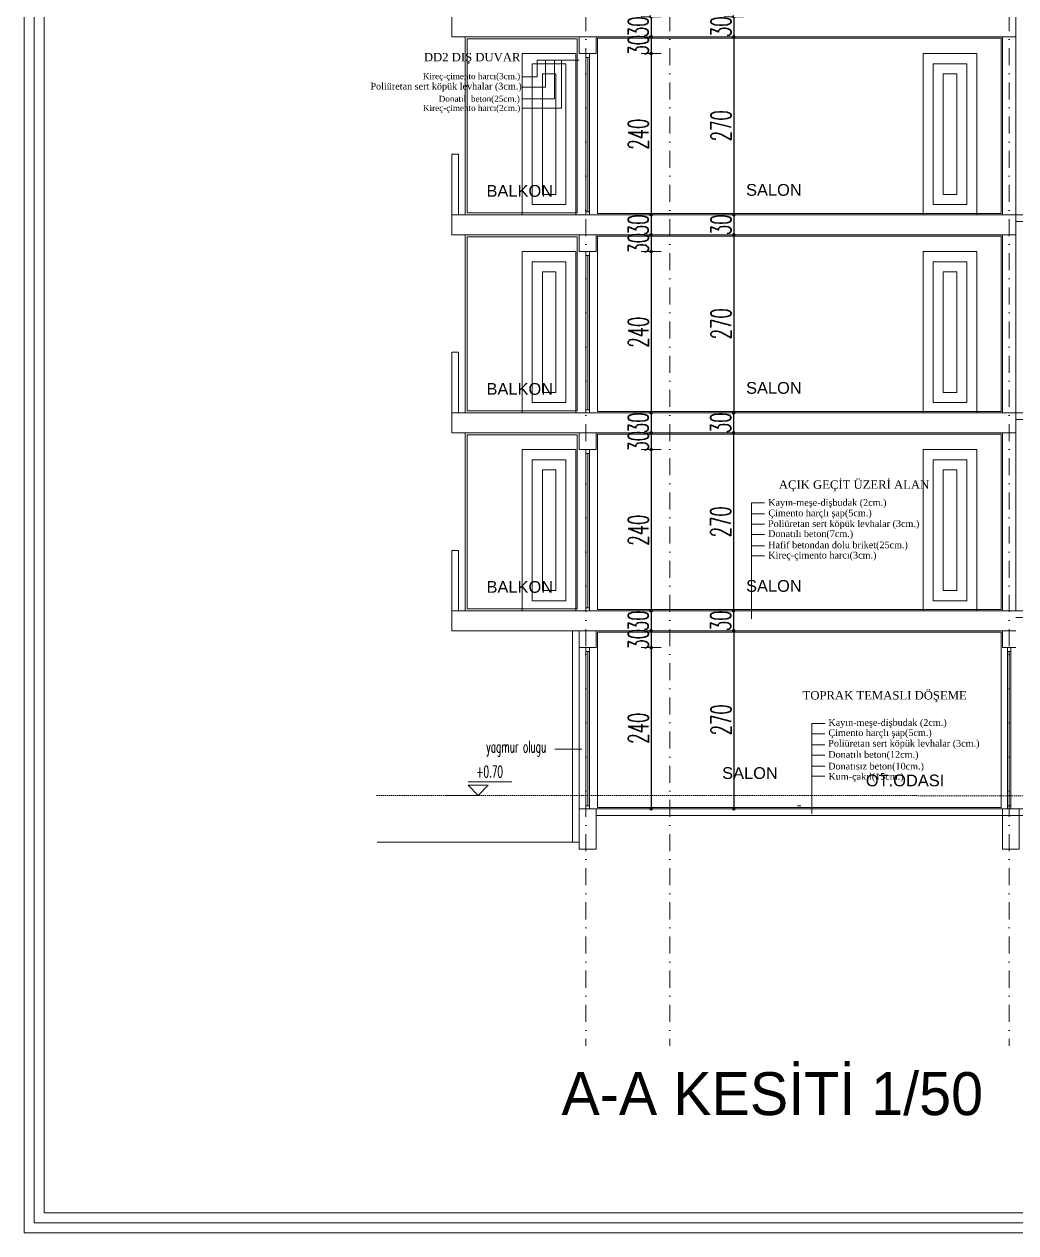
# Model space of a CAD drawing. Header units: millimetres. Extents: x -16104 to 67872, y -88009 to 12107.
# Drawn here: x 39122 to 40598, y -8330 to -6530 of the extents above; entities that cross this region are included whole.
import ezdxf

# ---------------------------------------------------------------- set-up
doc = ezdxf.new("R2010")
doc.units = ezdxf.units.MM
doc.linetypes.add('ACAD_ISO07W100', pattern=[3, 0, -3])
doc.linetypes.add('DASHDOTX2', pattern=[50.8, 25.4, -12.7, 0, -12.7])
doc.layers.get('0').update_dxf_attribs({"color": 241})
doc.layers.add('c05', color=32, linetype='Continuous', lineweight=13)
doc.layers.add('TARAMA', color=8, linetype='Continuous', lineweight=15)
doc.styles.add('DIM', font='Txttw.shx', dxfattribs={"width": 0.6})
doc.styles.add('OLCU', font='simplex.shx', dxfattribs={"width": 0.6, "height": 1400})
doc.styles.add('ÖLÇÜ', font='times.ttf', dxfattribs={"height": 15})
doc.styles.add('ÖLÇÜ-50', font='comic.ttf', dxfattribs={"height": 12.5})
doc.dimstyles.new('50', dxfattribs={"dimscale": 0, "dimtxt": 30, "dimasz": 1, "dimexe": 0, "dimexo": 2, "dimgap": 4, "dimtad": 1, "dimdec": 0, "dimzin": 0, "dimdsep": 46, "dimtxsty": 'DIM', "dimblk1": 'DOT', "dimblk2": 'DOT', "dimsah": 1, "dimcen": 1.5, "dimdle": 3, "dimse1": 1, "dimse2": 1, "dimclrd": 256, "dimclre": 9, "dimclrt": 256, "dimadec": 0, "dimazin": 0, "dimtfac": 0.24, "dimtdec": 0, "dimtix": 1, "dimtmove": 2, "dimatfit": 3, "dimldrblk": 'DOT', "dimfxl": 0, "dimtolj": 1, "dimtzin": 15, "dimarcsym": 0})

# ---------------------------------------------------------------- blocks, each defined once
blk = doc.blocks.new('DOT')
for p, q in [((-2, 0), (0, 0)), ((0, 15), (0, -15)), ((2, 0), (0, 0))]:
    blk.add_line(p, q)
blk.add_circle((0, 0), 2)
blk = doc.blocks.new('*D1181')
at = {"layer": 'Defpoints', "color": 0, "transparency": 16777216}
for p in [(40055, -6518.5), (40055, -6548.5), (40055, -6548.5)]:
    blk.add_point(p, dxfattribs=at)
at = {"layer": 'TARAMA', "lineweight": -2, "transparency": 16777216}
for p, q in [((40055, -6517.5), (40055, -6516.5)), ((40055, -6518.5), (40055, -6548.5)), ((40055, -6549.5), (40055, -6550.5))]:
    blk.add_line(p, q, dxfattribs=at)
for p, rotation in [((40055, -6518.5), 270), ((40055, -6548.5), 90)]:
    blk.add_blockref('DOT', p, dxfattribs=dict(at, rotation=rotation))
at = {"layer": 'TARAMA', "transparency": 16777216, "insert": (40036, -6533.5), "char_height": 30, "attachment_point": 5, "rotation": 90, "style": 'DIM'}
blk.add_mtext('\\A1;30', dxfattribs=at)
blk = doc.blocks.new('*D1223')
at = {"layer": 'Defpoints', "color": 0, "transparency": 16777216}
for p in [(39973.2, -6548.5), (39973.2, -6573.5), (40055.2, -6573.5)]:
    blk.add_point(p, dxfattribs=at)
at = {"layer": 'TARAMA', "lineweight": -2, "transparency": 16777216}
for p, q in [((40055.2, -6547.5), (40055.2, -6546.5)), ((40055.2, -6548.5), (40055.2, -6573.5)), ((40055.2, -6574.5), (40055.2, -6575.5))]:
    blk.add_line(p, q, dxfattribs=at)
for p, rotation in [((40055.2, -6548.5), 270), ((40055.2, -6573.5), 90)]:
    blk.add_blockref('DOT', p, dxfattribs=dict(at, rotation=rotation))
at = {"layer": 'TARAMA', "transparency": 16777216, "insert": (40036.2, -6561), "char_height": 30, "attachment_point": 5, "rotation": 90, "style": 'DIM'}
blk.add_mtext('\\A1;30', dxfattribs=at)
blk = doc.blocks.new('*D1182')
at = {"layer": 'Defpoints', "color": 0, "transparency": 16777216}
for p in [(40053.2, -6573.5), (40053.2, -6813.5), (40055.2, -6813.5)]:
    blk.add_point(p, dxfattribs=at)
at = {"layer": 'TARAMA', "lineweight": -2, "transparency": 16777216}
blk.add_line((40055.2, -6574.5), (40055.2, -6812.5), dxfattribs=at)
for p, rotation in [((40055.2, -6573.5), 90), ((40055.2, -6813.5), 270)]:
    blk.add_blockref('DOT', p, dxfattribs=dict(at, rotation=rotation))
at = {"layer": 'TARAMA', "transparency": 16777216, "insert": (40036.2, -6693.5), "char_height": 30, "attachment_point": 5, "rotation": 90, "style": 'DIM'}
blk.add_mtext('\\A1;240', dxfattribs=at)
blk = doc.blocks.new('*D1185')
at = {"layer": 'Defpoints', "color": 0, "transparency": 16777216}
for p in [(40055, -6813.5), (40055, -6843.5), (40055, -6843.5)]:
    blk.add_point(p, dxfattribs=at)
at = {"layer": 'TARAMA', "lineweight": -2, "transparency": 16777216}
for p, q in [((40055, -6812.5), (40055, -6811.5)), ((40055, -6813.5), (40055, -6843.5)), ((40055, -6844.5), (40055, -6845.5))]:
    blk.add_line(p, q, dxfattribs=at)
for p, rotation in [((40055, -6813.5), 270), ((40055, -6843.5), 90)]:
    blk.add_blockref('DOT', p, dxfattribs=dict(at, rotation=rotation))
at = {"layer": 'TARAMA', "transparency": 16777216, "insert": (40036, -6828.5), "char_height": 30, "attachment_point": 5, "rotation": 90, "style": 'DIM'}
blk.add_mtext('\\A1;30', dxfattribs=at)
blk = doc.blocks.new('*D1186')
at = {"layer": 'Defpoints', "color": 0, "transparency": 16777216}
for p in [(39973.2, -6843.5), (39973.2, -6868.5), (40055.2, -6868.5)]:
    blk.add_point(p, dxfattribs=at)
at = {"layer": 'TARAMA', "lineweight": -2, "transparency": 16777216}
for p, q in [((40055.2, -6842.5), (40055.2, -6841.5)), ((40055.2, -6843.5), (40055.2, -6868.5)), ((40055.2, -6869.5), (40055.2, -6870.5))]:
    blk.add_line(p, q, dxfattribs=at)
for p, rotation in [((40055.2, -6843.5), 270), ((40055.2, -6868.5), 90)]:
    blk.add_blockref('DOT', p, dxfattribs=dict(at, rotation=rotation))
at = {"layer": 'TARAMA', "transparency": 16777216, "insert": (40036.2, -6856), "char_height": 30, "attachment_point": 5, "rotation": 90, "style": 'DIM'}
blk.add_mtext('\\A1;30', dxfattribs=at)
blk = doc.blocks.new('*D1187')
at = {"layer": 'Defpoints', "color": 0, "transparency": 16777216}
for p in [(40053.2, -6868.5), (40053.2, -7108.5), (40055.2, -7108.5)]:
    blk.add_point(p, dxfattribs=at)
at = {"layer": 'TARAMA', "lineweight": -2, "transparency": 16777216}
blk.add_line((40055.2, -6869.5), (40055.2, -7107.5), dxfattribs=at)
for p, rotation in [((40055.2, -6868.5), 90), ((40055.2, -7108.5), 270)]:
    blk.add_blockref('DOT', p, dxfattribs=dict(at, rotation=rotation))
at = {"layer": 'TARAMA', "transparency": 16777216, "insert": (40036.2, -6988.5), "char_height": 30, "attachment_point": 5, "rotation": 90, "style": 'DIM'}
blk.add_mtext('\\A1;240', dxfattribs=at)
blk = doc.blocks.new('*D1188')
at = {"layer": 'Defpoints', "color": 0, "transparency": 16777216}
for p in [(40055, -7108.5), (40055, -7138.5), (40055, -7138.5)]:
    blk.add_point(p, dxfattribs=at)
at = {"layer": 'TARAMA', "lineweight": -2, "transparency": 16777216}
for p, q in [((40055, -7107.5), (40055, -7106.5)), ((40055, -7108.5), (40055, -7138.5)), ((40055, -7139.5), (40055, -7140.5))]:
    blk.add_line(p, q, dxfattribs=at)
for p, rotation in [((40055, -7108.5), 270), ((40055, -7138.5), 90)]:
    blk.add_blockref('DOT', p, dxfattribs=dict(at, rotation=rotation))
at = {"layer": 'TARAMA', "transparency": 16777216, "insert": (40036, -7123.5), "char_height": 30, "attachment_point": 5, "rotation": 90, "style": 'DIM'}
blk.add_mtext('\\A1;30', dxfattribs=at)
blk = doc.blocks.new('*D1189')
at = {"layer": 'Defpoints', "color": 0, "transparency": 16777216}
for p in [(39973.2, -7138.5), (39973.2, -7163.5), (40055.2, -7163.5)]:
    blk.add_point(p, dxfattribs=at)
at = {"layer": 'TARAMA', "lineweight": -2, "transparency": 16777216}
for p, q in [((40055.2, -7137.5), (40055.2, -7136.5)), ((40055.2, -7138.5), (40055.2, -7163.5)), ((40055.2, -7164.5), (40055.2, -7165.5))]:
    blk.add_line(p, q, dxfattribs=at)
for p, rotation in [((40055.2, -7138.5), 270), ((40055.2, -7163.5), 90)]:
    blk.add_blockref('DOT', p, dxfattribs=dict(at, rotation=rotation))
at = {"layer": 'TARAMA', "transparency": 16777216, "insert": (40036.2, -7151), "char_height": 30, "attachment_point": 5, "rotation": 90, "style": 'DIM'}
blk.add_mtext('\\A1;30', dxfattribs=at)
blk = doc.blocks.new('*D1190')
at = {"layer": 'Defpoints', "color": 0, "transparency": 16777216}
for p in [(40053.2, -7163.5), (40053.2, -7403.5), (40055.2, -7403.5)]:
    blk.add_point(p, dxfattribs=at)
at = {"layer": 'TARAMA', "lineweight": -2, "transparency": 16777216}
blk.add_line((40055.2, -7164.5), (40055.2, -7402.5), dxfattribs=at)
for p, rotation in [((40055.2, -7163.5), 90), ((40055.2, -7403.5), 270)]:
    blk.add_blockref('DOT', p, dxfattribs=dict(at, rotation=rotation))
at = {"layer": 'TARAMA', "transparency": 16777216, "insert": (40036.2, -7283.5), "char_height": 30, "attachment_point": 5, "rotation": 90, "style": 'DIM'}
blk.add_mtext('\\A1;240', dxfattribs=at)
blk = doc.blocks.new('*D1191')
at = {"layer": 'Defpoints', "color": 0, "transparency": 16777216}
for p in [(40055, -7403.5), (40055, -7433.5), (40055, -7433.5)]:
    blk.add_point(p, dxfattribs=at)
at = {"layer": 'TARAMA', "lineweight": -2, "transparency": 16777216}
for p, q in [((40055, -7402.5), (40055, -7401.5)), ((40055, -7403.5), (40055, -7433.5)), ((40055, -7434.5), (40055, -7435.5))]:
    blk.add_line(p, q, dxfattribs=at)
for p, rotation in [((40055, -7403.5), 270), ((40055, -7433.5), 90)]:
    blk.add_blockref('DOT', p, dxfattribs=dict(at, rotation=rotation))
at = {"layer": 'TARAMA', "transparency": 16777216, "insert": (40036, -7418.5), "char_height": 30, "attachment_point": 5, "rotation": 90, "style": 'DIM'}
blk.add_mtext('\\A1;30', dxfattribs=at)
blk = doc.blocks.new('*D1192')
at = {"layer": 'Defpoints', "color": 0, "transparency": 16777216}
for p in [(39973.2, -7433.5), (39973.2, -7458.5), (40055.2, -7458.5)]:
    blk.add_point(p, dxfattribs=at)
at = {"layer": 'TARAMA', "lineweight": -2, "transparency": 16777216}
for p, q in [((40055.2, -7432.5), (40055.2, -7431.5)), ((40055.2, -7433.5), (40055.2, -7458.5)), ((40055.2, -7459.5), (40055.2, -7460.5))]:
    blk.add_line(p, q, dxfattribs=at)
for p, rotation in [((40055.2, -7433.5), 270), ((40055.2, -7458.5), 90)]:
    blk.add_blockref('DOT', p, dxfattribs=dict(at, rotation=rotation))
at = {"layer": 'TARAMA', "transparency": 16777216, "insert": (40036.2, -7446), "char_height": 30, "attachment_point": 5, "rotation": 90, "style": 'DIM'}
blk.add_mtext('\\A1;30', dxfattribs=at)
blk = doc.blocks.new('*D1193')
at = {"layer": 'Defpoints', "color": 0, "transparency": 16777216}
for p in [(40053.2, -7458.5), (40053.2, -7698.5), (40055.2, -7698.5)]:
    blk.add_point(p, dxfattribs=at)
at = {"layer": 'TARAMA', "lineweight": -2, "transparency": 16777216}
blk.add_line((40055.2, -7459.5), (40055.2, -7697.5), dxfattribs=at)
for p, rotation in [((40055.2, -7458.5), 90), ((40055.2, -7698.5), 270)]:
    blk.add_blockref('DOT', p, dxfattribs=dict(at, rotation=rotation))
at = {"layer": 'TARAMA', "transparency": 16777216, "insert": (40036.2, -7578.5), "char_height": 30, "attachment_point": 5, "rotation": 90, "style": 'DIM'}
blk.add_mtext('\\A1;240', dxfattribs=at)
blk = doc.blocks.new('*D1211')
at = {"layer": 'Defpoints', "color": 0, "transparency": 16777216}
for p in [(40178.2, -6518.5), (40178.2, -6548.5), (40178.2, -6548.5)]:
    blk.add_point(p, dxfattribs=at)
at = {"layer": 'TARAMA', "lineweight": -2, "transparency": 16777216}
for p, q in [((40178.2, -6517.5), (40178.2, -6516.5)), ((40178.2, -6518.5), (40178.2, -6548.5)), ((40178.2, -6549.5), (40178.2, -6550.5))]:
    blk.add_line(p, q, dxfattribs=at)
for p, rotation in [((40178.2, -6518.5), 270), ((40178.2, -6548.5), 90)]:
    blk.add_blockref('DOT', p, dxfattribs=dict(at, rotation=rotation))
at = {"layer": 'TARAMA', "transparency": 16777216, "insert": (40159.2, -6533.5), "char_height": 30, "attachment_point": 5, "rotation": 90, "style": 'DIM'}
blk.add_mtext('\\A1;30', dxfattribs=at)
blk = doc.blocks.new('*D1212')
at = {"layer": 'Defpoints', "color": 0, "transparency": 16777216}
for p in [(40178.2, -6548.5), (40178.2, -6813.5), (40178.2, -6813.5)]:
    blk.add_point(p, dxfattribs=at)
at = {"layer": 'TARAMA', "lineweight": -2, "transparency": 16777216}
blk.add_line((40178.2, -6549.5), (40178.2, -6812.5), dxfattribs=at)
for p, rotation in [((40178.2, -6548.5), 90), ((40178.2, -6813.5), 270)]:
    blk.add_blockref('DOT', p, dxfattribs=dict(at, rotation=rotation))
at = {"layer": 'TARAMA', "transparency": 16777216, "insert": (40159.2, -6681), "char_height": 30, "attachment_point": 5, "rotation": 90, "style": 'DIM'}
blk.add_mtext('\\A1;270', dxfattribs=at)
blk = doc.blocks.new('*D1213')
at = {"layer": 'Defpoints', "color": 0, "transparency": 16777216}
for p in [(40178.2, -6813.5), (40178.2, -6843.5), (40178.2, -6843.5)]:
    blk.add_point(p, dxfattribs=at)
at = {"layer": 'TARAMA', "lineweight": -2, "transparency": 16777216}
for p, q in [((40178.2, -6812.5), (40178.2, -6811.5)), ((40178.2, -6813.5), (40178.2, -6843.5)), ((40178.2, -6844.5), (40178.2, -6845.5))]:
    blk.add_line(p, q, dxfattribs=at)
for p, rotation in [((40178.2, -6813.5), 270), ((40178.2, -6843.5), 90)]:
    blk.add_blockref('DOT', p, dxfattribs=dict(at, rotation=rotation))
at = {"layer": 'TARAMA', "transparency": 16777216, "insert": (40159.2, -6828.5), "char_height": 30, "attachment_point": 5, "rotation": 90, "style": 'DIM'}
blk.add_mtext('\\A1;30', dxfattribs=at)
blk = doc.blocks.new('*D1214')
at = {"layer": 'Defpoints', "color": 0, "transparency": 16777216}
for p in [(40178.2, -6843.5), (40178.2, -7108.5), (40178.2, -7108.5)]:
    blk.add_point(p, dxfattribs=at)
at = {"layer": 'TARAMA', "lineweight": -2, "transparency": 16777216}
blk.add_line((40178.2, -6844.5), (40178.2, -7107.5), dxfattribs=at)
for p, rotation in [((40178.2, -6843.5), 90), ((40178.2, -7108.5), 270)]:
    blk.add_blockref('DOT', p, dxfattribs=dict(at, rotation=rotation))
at = {"layer": 'TARAMA', "transparency": 16777216, "insert": (40159.2, -6976), "char_height": 30, "attachment_point": 5, "rotation": 90, "style": 'DIM'}
blk.add_mtext('\\A1;270', dxfattribs=at)
blk = doc.blocks.new('*D1215')
at = {"layer": 'Defpoints', "color": 0, "transparency": 16777216}
for p in [(40177.8, -7108.6), (40177.8, -7138.6), (40177.8, -7138.6)]:
    blk.add_point(p, dxfattribs=at)
at = {"layer": 'TARAMA', "lineweight": -2, "transparency": 16777216}
for p, q in [((40177.8, -7107.6), (40177.8, -7106.6)), ((40177.8, -7108.6), (40177.8, -7138.6)), ((40177.8, -7139.6), (40177.8, -7140.6))]:
    blk.add_line(p, q, dxfattribs=at)
for p, rotation in [((40177.8, -7108.6), 270), ((40177.8, -7138.6), 90)]:
    blk.add_blockref('DOT', p, dxfattribs=dict(at, rotation=rotation))
at = {"layer": 'TARAMA', "transparency": 16777216, "insert": (40158.8, -7123.6), "char_height": 30, "attachment_point": 5, "rotation": 90, "style": 'DIM'}
blk.add_mtext('\\A1;30', dxfattribs=at)
blk = doc.blocks.new('*D1216')
at = {"layer": 'Defpoints', "color": 0, "transparency": 16777216}
for p in [(40178.2, -7138.5), (40177.8, -7403.5), (40177.8, -7403.5)]:
    blk.add_point(p, dxfattribs=at)
at = {"layer": 'TARAMA', "lineweight": -2, "transparency": 16777216}
blk.add_line((40177.8, -7139.5), (40177.8, -7402.5), dxfattribs=at)
for p, rotation in [((40177.8, -7138.5), 90), ((40177.8, -7403.5), 270)]:
    blk.add_blockref('DOT', p, dxfattribs=dict(at, rotation=rotation))
at = {"layer": 'TARAMA', "transparency": 16777216, "insert": (40158.8, -7271), "char_height": 30, "attachment_point": 5, "rotation": 90, "style": 'DIM'}
blk.add_mtext('\\A1;270', dxfattribs=at)
blk = doc.blocks.new('*D1217')
at = {"layer": 'Defpoints', "color": 0, "transparency": 16777216}
for p in [(40177.8, -7403.5), (40177.8, -7433.5), (40177.8, -7433.5)]:
    blk.add_point(p, dxfattribs=at)
at = {"layer": 'TARAMA', "lineweight": -2, "transparency": 16777216}
for p, q in [((40177.8, -7402.5), (40177.8, -7401.5)), ((40177.8, -7403.5), (40177.8, -7433.5)), ((40177.8, -7434.5), (40177.8, -7435.5))]:
    blk.add_line(p, q, dxfattribs=at)
for p, rotation in [((40177.8, -7403.5), 270), ((40177.8, -7433.5), 90)]:
    blk.add_blockref('DOT', p, dxfattribs=dict(at, rotation=rotation))
at = {"layer": 'TARAMA', "transparency": 16777216, "insert": (40158.8, -7418.5), "char_height": 30, "attachment_point": 5, "rotation": 90, "style": 'DIM'}
blk.add_mtext('\\A1;30', dxfattribs=at)
blk = doc.blocks.new('*D1218')
at = {"layer": 'Defpoints', "color": 0, "transparency": 16777216}
for p in [(40177.8, -7433.5), (40177.8, -7698.5), (40178.3, -7698.5)]:
    blk.add_point(p, dxfattribs=at)
at = {"layer": 'TARAMA', "lineweight": -2, "transparency": 16777216}
blk.add_line((40178.3, -7434.5), (40178.3, -7697.5), dxfattribs=at)
for p, rotation in [((40178.3, -7433.5), 90), ((40178.3, -7698.5), 270)]:
    blk.add_blockref('DOT', p, dxfattribs=dict(at, rotation=rotation))
at = {"layer": 'TARAMA', "transparency": 16777216, "insert": (40159.3, -7566), "char_height": 30, "attachment_point": 5, "rotation": 90, "style": 'DIM'}
blk.add_mtext('\\A1;270', dxfattribs=at)

msp = doc.modelspace()

# ---------------------------------------------------------------- linework, layer by layer
at = {"layer": 'c05'}
for points in [[(42651.9, -8120), (42651.9, -8330.3), (39121.6, -8330.3), (39121.6, -4952.5), (42651.9, -4952.5), (42651.9, -6808.6)], [(42651.9, -8120), (42651.9, -8330.3), (39121.6, -8330.3), (39121.6, -4952.5), (42651.9, -4952.5), (42651.9, -6808.6)], [(42636.9, -8120), (42636.9, -8315.3), (39136.6, -8315.3), (39136.6, -4967.5), (42636.9, -4967.5), (42636.9, -6808.6)], [(42621.9, -8120), (42621.9, -8300.3), (39151.6, -8300.3), (39151.6, -4982.5), (42621.9, -4982.5), (42621.9, -6808.6)]]:
    msp.add_lwpolyline(points, dxfattribs=at)
at = {"layer": 'TARAMA', "linetype": 'DASHDOTX2'}
for p, q in [((39958.2, -5242), (39958.2, -8051.5)), ((40083.2, -5242), (40083.2, -8051.5)), ((40588.2, -5242), (40588.2, -8051.5))]:
    msp.add_line(p, q, dxfattribs=at)
at = {"layer": 'TARAMA'}
for p, q in [((39758.2, -6428.5), (39758.2, -6548.5)), ((40598.2, -6518.5), (40598.2, -6813.5)), ((39758.2, -6548.5), (40598.2, -6548.5)), ((39778.2, -6548.5), (39778.2, -6813.5)), ((39948.2, -6548.5), (39948.2, -6573.5)), ((39973.2, -6548.5), (39973.2, -6573.5)), ((40578.2, -6548.5), (40578.2, -6813.5)), ((39948.2, -6583.1), (39885.7, -6583.1)), ((39885.7, -6583.1), (39885.7, -6608)), ((39897.8, -6583.1), (39897.8, -6623.5)), ((39921.9, -6583.1), (39921.9, -6654.9)), ((39948.2, -6573.5), (39973.2, -6573.5)), ((39958.2, -6573.5), (39958.2, -6813.5)), ((39958.2, -6579.2), (39963.2, -6579.2)), ((39960.7, -6579.2), (39960.7, -6809)), ((39963.2, -6573.5), (39963.2, -6813.5)), ((39885.7, -6608), (39863.6, -6608)), ((39897.8, -6623.5), (39863.4, -6623.5)), ((39921.9, -6654.9), (39863.5, -6654.9)), ((39758.2, -6723.5), (39768.2, -6723.5)), ((39758.2, -6723.5), (39758.2, -6813.5)), ((39758.2, -6723.5), (39758.2, -6843.5)), ((39768.2, -6723.5), (39768.2, -6813.5)), ((39948.2, -6813.5), (39758.2, -6813.5)), ((39948.2, -6813.5), (40598.2, -6813.5)), ((39963.2, -6809), (39958.2, -6809)), ((40598.2, -6813.5), (40598.2, -7108.5)), ((40598.2, -6813.5), (40718.2, -6813.5)), ((40598.2, -6823.5), (40718, -6823.5)), ((39758.2, -6843.5), (40598.2, -6843.5)), ((39778.2, -6843.5), (39778.2, -7108.5)), ((39948.2, -6843.5), (39948.2, -6868.5)), ((39973.2, -6843.5), (39973.2, -6868.5)), ((40578.2, -6843.5), (40578.2, -7108.5)), ((39948.2, -6868.5), (39973.2, -6868.5)), ((39958.2, -6868.5), (39958.2, -7108.5)), ((39958.2, -6874.2), (39963.2, -6874.2)), ((39960.7, -6874.2), (39960.7, -7104)), ((39963.2, -6868.5), (39963.2, -7108.5)), ((39758.2, -7018.5), (39768.2, -7018.5)), ((39758.2, -7018.5), (39758.2, -7108.5)), ((39758.2, -7018.5), (39758.2, -7138.5)), ((39768.2, -7018.5), (39768.2, -7108.5)), ((39948.2, -7108.5), (39758.2, -7108.5)), ((39948.2, -7108.5), (40598.2, -7108.5)), ((39963.2, -7104), (39958.2, -7104)), ((40598.2, -7108.5), (40598.2, -7403.5)), ((40598.2, -7108.5), (40718.2, -7108.5)), ((40598.2, -7118.5), (40718, -7118.5)), ((39758.2, -7138.5), (40598.2, -7138.5)), ((39778.2, -7138.5), (39778.2, -7403.5)), ((39948.2, -7138.5), (39948.2, -7163.5)), ((39973.2, -7138.5), (39973.2, -7163.5)), ((40578.2, -7138.5), (40578.2, -7403.5)), ((39948.2, -7163.5), (39973.2, -7163.5)), ((39958.2, -7163.5), (39958.2, -7403.5)), ((39963.2, -7163.5), (39963.2, -7403.5)), ((39958.2, -7169.2), (39963.2, -7169.2)), ((39960.7, -7169.2), (39960.7, -7399)), ((40204.8, -7242.9), (40204.8, -7415.7)), ((40224, -7242.9), (40204.8, -7242.9)), ((40224, -7259.1), (40204.8, -7259.1)), ((40224, -7274.5), (40204.8, -7274.5)), ((40224, -7289.8), (40204.8, -7289.8)), ((40224, -7306.8), (40204.8, -7306.8)), ((39758.2, -7313.5), (39768.2, -7313.5)), ((39758.2, -7313.5), (39758.2, -7403.5)), ((39758.2, -7313.5), (39758.2, -7433.5)), ((39768.2, -7313.5), (39768.2, -7403.5)), ((40224, -7321.6), (40204.8, -7321.6)), ((39958.2, -7399), (39963.2, -7399)), ((39758.2, -7403.5), (40598.2, -7403.5)), ((39948.2, -7403.5), (40598.2, -7403.5)), ((40598.2, -7403.5), (40718.2, -7403.5)), ((40598.2, -7413.5), (40718, -7413.5)), ((39758.2, -7433.5), (40598.2, -7433.5)), ((39948.2, -7433.5), (39948.2, -7458.5)), ((39948.2, -7698.5), (39948.2, -7433.5)), ((39973.2, -7433.5), (39973.2, -7458.5)), ((40578.2, -7433.5), (40578.2, -7458.5)), ((39973.2, -7458.5), (39948.2, -7458.5)), ((39958.2, -7458.5), (39958.2, -7698.5)), ((39958.2, -7464.2), (39963.2, -7464.2)), ((39960.7, -7464.2), (39960.7, -7694)), ((39963.2, -7458.5), (39963.2, -7698.5)), ((40598.2, -7458.5), (40578.2, -7458.5)), ((40585.7, -7458.5), (40585.7, -7698.5)), ((40585.7, -7464.2), (40590.7, -7464.2)), ((40588.2, -7464.2), (40588.2, -7694)), ((40590.7, -7458.5), (40590.7, -7698.5)), ((40313.6, -7571.7), (40294.4, -7571.7)), ((40294.4, -7571.7), (40294.4, -7706.3)), ((40313.6, -7587.1), (40294.4, -7587.1)), ((40313.6, -7603.3), (40294.4, -7603.3)), ((40313.6, -7618.7), (40294.4, -7618.7)), ((40313.6, -7635.1), (40294.4, -7635.1)), ((40313.6, -7649.8), (40294.4, -7649.8)), ((39948.2, -7698.5), (40598.2, -7698.5)), ((39958.2, -7694), (39963.2, -7694)), ((39973.2, -7698.5), (40578.2, -7698.5)), ((40273.2, -7694), (40278.2, -7694)), ((40578.2, -7708.5), (40578.2, -7698.5)), ((40585.7, -7694), (40590.7, -7694)), ((40598.2, -7698.5), (40718.2, -7698.5)), ((39973.2, -7708.5), (40598.2, -7708.5)), ((40598.2, -7708.5), (40718, -7708.5)), ((39647.1, -7748.5), (39948.2, -7748.5))]:
    msp.add_line(p, q, dxfattribs=at)
at = {"layer": 'TARAMA', "ltscale": 0.01}
for p, q in [((39938.2, -7433.5), (39938.2, -7748.5)), ((39952.1, -7609.7), (39912, -7609.7)), ((39782.7, -7658.5), (39847.7, -7658.5)), ((39797.7, -7678.5), (39782.7, -7663.5)), ((39782.7, -7663.5), (39812.7, -7663.5)), ((39797.7, -7678.5), (39812.7, -7663.5)), ((39797.7, -7678.5), (39748.4, -7678.5))]:
    msp.add_line(p, q, dxfattribs=at)
at = {"layer": 'TARAMA', "linetype": 'ACAD_ISO07W100'}
for p, q in [((39647.1, -7678.5), (39948.2, -7678.5)), ((39948.2, -7678.5), (41998.2, -7680.5))]:
    msp.add_line(p, q, dxfattribs=at)
at = {"layer": 'TARAMA'}
for points in [[(39945.2, -6551.5), (39781.2, -6551.5), (39781.2, -6810.5), (39945.2, -6810.5)], [(39945.2, -6551.5), (39945.2, -6573.5), (39945.2, -6810.5)], [(39863.2, -6573.5), (39943.2, -6573.5), (39943.2, -6813.5), (39863.2, -6813.5), (39863.2, -6573.5)], [(39911.1, -6583.1), (39911.1, -6640.7), (39863.5, -6640.7)], [(40460.2, -6573.5), (40540.2, -6573.5), (40540.2, -6813.5), (40460.2, -6813.5), (40460.2, -6573.5)], [(39945.2, -6846.5), (39781.2, -6846.5), (39781.2, -7105.5), (39945.2, -7105.5)], [(39945.2, -6846.5), (39945.2, -6868.5), (39945.2, -7105.5)], [(39863.2, -6868.5), (39943.2, -6868.5), (39943.2, -7108.5), (39863.2, -7108.5), (39863.2, -6868.5)], [(40460.2, -6868.5), (40540.2, -6868.5), (40540.2, -7108.5), (40460.2, -7108.5), (40460.2, -6868.5)], [(39945.2, -7141.5), (39781.2, -7141.5), (39781.2, -7400.5), (39945.2, -7400.5)], [(39945.2, -7141.5), (39945.2, -7163.5), (39945.2, -7400.5)], [(39863.2, -7163.5), (39943.2, -7163.5), (39943.2, -7403.5), (39863.2, -7403.5), (39863.2, -7163.5)], [(40460.2, -7163.5), (40540.2, -7163.5), (40540.2, -7403.5), (40460.2, -7403.5), (40460.2, -7163.5)], [(39948.2, -7698.5), (39948.2, -7758.5), (39973.2, -7758.5), (39973.2, -7698.5), (39948.2, -7698.5)], [(40578.2, -7698.5), (40578.2, -7758.5), (40603.2, -7758.5), (40603.2, -7698.5), (40578.2, -7698.5)]]:
    msp.add_lwpolyline(points, dxfattribs=at)
for points in [[(40576.2, -6550.5), (39975.2, -6550.5), (39975.2, -6811.5), (40576.2, -6811.5)], [(39878.2, -6588.5), (39928.2, -6588.5), (39928.2, -6798.5), (39878.2, -6798.5)], [(40475.2, -6588.5), (40525.2, -6588.5), (40525.2, -6798.5), (40475.2, -6798.5)], [(39893.2, -6603.5), (39913.2, -6603.5), (39913.2, -6783.5), (39893.2, -6783.5)], [(40490.2, -6603.5), (40510.2, -6603.5), (40510.2, -6783.5), (40490.2, -6783.5)], [(40576.2, -6845.5), (39975.2, -6845.5), (39975.2, -7106.5), (40576.2, -7106.5)], [(39878.2, -6883.5), (39928.2, -6883.5), (39928.2, -7093.5), (39878.2, -7093.5)], [(40475.2, -6883.5), (40525.2, -6883.5), (40525.2, -7093.5), (40475.2, -7093.5)], [(39893.2, -6898.5), (39913.2, -6898.5), (39913.2, -7078.5), (39893.2, -7078.5)], [(40490.2, -6898.5), (40510.2, -6898.5), (40510.2, -7078.5), (40490.2, -7078.5)], [(40576.2, -7140.5), (39975.2, -7140.5), (39975.2, -7401.5), (40576.2, -7401.5)], [(39878.2, -7178.5), (39928.2, -7178.5), (39928.2, -7388.5), (39878.2, -7388.5)], [(40475.2, -7178.5), (40525.2, -7178.5), (40525.2, -7388.5), (40475.2, -7388.5)], [(39893.2, -7193.5), (39913.2, -7193.5), (39913.2, -7373.5), (39893.2, -7373.5)], [(40490.2, -7193.5), (40510.2, -7193.5), (40510.2, -7373.5), (40490.2, -7373.5)], [(40576.2, -7435.5), (39975.2, -7435.5), (39975.2, -7696.5), (40576.2, -7696.5), (40576.2, -7458.5)]]:
    msp.add_lwpolyline(points, close=True, dxfattribs=at)

# ---------------------------------------------------------------- texts
for s, height, style, p in [('DD2 DIŞ DUVAR', 12.5, 'ÖLÇÜ', (39716.8, -6585)), ('AÇIK GEÇİT ÜZERİ ALAN', 12.5, 'ÖLÇÜ', (40245.4, -7221.8)), ('TOPRAK TEMASLI DÖŞEME', 12.5, 'ÖLÇÜ', (40280.7, -7535.7)), ('A-A KESİTİ 1/50', 64, 'ÖLÇÜ-50', (39921.6, -8154.9))]:
    msp.add_text(s, height=height, dxfattribs=dict(at, style=style)).set_placement(p)
at = {"layer": 'TARAMA', "ltscale": 0.8, "style": 'ÖLÇÜ'}
for s, height, p in [('Kireç-çimento harcı(3cm.)', 9, (39715.3, -6611.6)), ('Poliüretan sert köpük levhalar (3cm.)', 10, (39637.2, -6627)), ('Donatılı beton(25cm.)', 9, (39738.9, -6645.3)), ('Kireç-çimento harcı(2cm.)', 9, (39715.4, -6659)), ('Kayın-meşe-dişbudak (2cm.)', 10, (40229.5, -7247.2)), ('Çimento harçlı şap(5cm.)', 10, (40229.7, -7262.8)), ('Poliüretan sert köpük levhalar (3cm.)', 10, (40229.3, -7278.7)), ('Donatılı beton(7cm.)', 10, (40229.4, -7293.7)), ('Hafif betondan dolu briket(25cm.)', 10, (40229.5, -7310.4)), ('Kireç-çimento harcı(3cm.)', 10, (40229.6, -7325.7)), ('Kayın-meşe-dişbudak (2cm.)', 10, (40319.1, -7575)), ('Çimento harçlı şap(5cm.)', 10, (40319.1, -7590.2)), ('Poliüretan sert köpük levhalar (3cm.)', 10, (40318.9, -7605.9)), ('Donatılı beton(12cm.)', 10, (40319, -7622.6)), ('Donatısız beton(10cm.)', 10, (40318.8, -7640)), ('Kum-çakıl(15cm.)', 10, (40319.2, -7655.4))]:
    msp.add_text(s, height=height, dxfattribs=at).set_placement(p)
at = {"layer": 'TARAMA', "ltscale": 0.01, "style": 'OLCU', "width": 0.55}
for s, p in [('yagmur olugu', (39809.9, -7614.7)), ('+0.70', (39794.9, -7652))]:
    msp.add_text(s, height=17.5, dxfattribs=at).set_placement(p)
at = {"layer": 'TARAMA', "char_height": 17.5, "width": 1076.841, "attachment_point": 9}
for s, insert in [('{\\fArial|b0|i0|c162|p34;BALKON}', (39909.2, -6787)), ('{\\fArial|b0|i0|c162|p34;SALON}', (40279.4, -6785.5)), ('{\\fArial|b0|i0|c162|p34;BALKON}', (39909.2, -7082)), ('{\\fArial|b0|i0|c162|p34;SALON}', (40279.4, -7080.5)), ('{\\fArial|b0|i0|c162|p34;BALKON}', (39909.2, -7377)), ('{\\fArial|b0|i0|c162|p34;SALON}', (40279.4, -7375.5)), ('{\\fArial|b0|i0|c162|p34;SALON}', (40243.8, -7654.3)), ('{\\fArial|b0|i0|c162|p34;OT.ODASI}', (40491.7, -7665.3))]:
    msp.add_mtext(s, dxfattribs=dict(at, insert=insert))

# ---------------------------------------------------------------- dimensions: what is measured, and where the dimension line sits
at = {"layer": 'TARAMA'}
for base, p1, p2, picture, middle in [((40055, -6548.5), (40055, -6518.5), (40055, -6548.5), '*D1181', (40036, -6533.5)), ((40178.2, -6548.5), (40178.2, -6518.5), (40178.2, -6548.5), '*D1211', (40159.2, -6533.5)), ((40055.2, -6813.5), (40053.2, -6573.5), (40053.2, -6813.5), '*D1182', (40036.2, -6693.5)), ((40055, -6843.5), (40055, -6813.5), (40055, -6843.5), '*D1185', (40036, -6828.5)), ((40178.2, -6843.5), (40178.2, -6813.5), (40178.2, -6843.5), '*D1213', (40159.2, -6828.5)), ((40055.2, -7108.5), (40053.2, -6868.5), (40053.2, -7108.5), '*D1187', (40036.2, -6988.5)), ((40055, -7138.5), (40055, -7108.5), (40055, -7138.5), '*D1188', (40036, -7123.5)), ((40177.8, -7138.6), (40177.8, -7108.6), (40177.8, -7138.6), '*D1215', (40158.8, -7123.6)), ((40055.2, -7403.5), (40053.2, -7163.5), (40053.2, -7403.5), '*D1190', (40036.2, -7283.5)), ((40055, -7433.5), (40055, -7403.5), (40055, -7433.5), '*D1191', (40036, -7418.5)), ((40177.8, -7433.5), (40177.8, -7403.5), (40177.8, -7433.5), '*D1217', (40158.8, -7418.5)), ((40055.2, -7698.5), (40053.2, -7458.5), (40053.2, -7698.5), '*D1193', (40036.2, -7578.5))]:
    dim = msp.add_linear_dim(base=base, p1=p1, p2=p2, angle=90, dimstyle='50', override={"dimscale": 1}, dxfattribs=at)
    dim.commit()
    dim.dimension.update_dxf_attribs({"geometry": picture, "text_midpoint": middle})
for base, p1, p2, text, picture, middle in [((40055.2, -6573.5), (39973.2, -6548.5), (39973.2, -6573.5), '30', '*D1223', (40036.2, -6561)), ((40178.2, -6813.5), (40178.2, -6548.5), (40178.2, -6813.5), '270', '*D1212', (40159.2, -6681)), ((40055.2, -6868.5), (39973.2, -6843.5), (39973.2, -6868.5), '30', '*D1186', (40036.2, -6856)), ((40178.2, -7108.5), (40178.2, -6843.5), (40178.2, -7108.5), '270', '*D1214', (40159.2, -6976)), ((40055.2, -7163.5), (39973.2, -7138.5), (39973.2, -7163.5), '30', '*D1189', (40036.2, -7151)), ((40177.8, -7403.5), (40178.2, -7138.5), (40177.8, -7403.5), '270', '*D1216', (40158.8, -7271)), ((40055.2, -7458.5), (39973.2, -7433.5), (39973.2, -7458.5), '30', '*D1192', (40036.2, -7446)), ((40178.3, -7698.5), (40177.8, -7433.5), (40177.8, -7698.5), '270', '*D1218', (40159.3, -7566))]:
    dim = msp.add_linear_dim(base=base, p1=p1, p2=p2, angle=90, text=text, dimstyle='50', override={"dimscale": 1}, dxfattribs=at)
    dim.commit()
    dim.dimension.update_dxf_attribs({"geometry": picture, "text_midpoint": middle})

doc.saveas('drawing.dxf')
